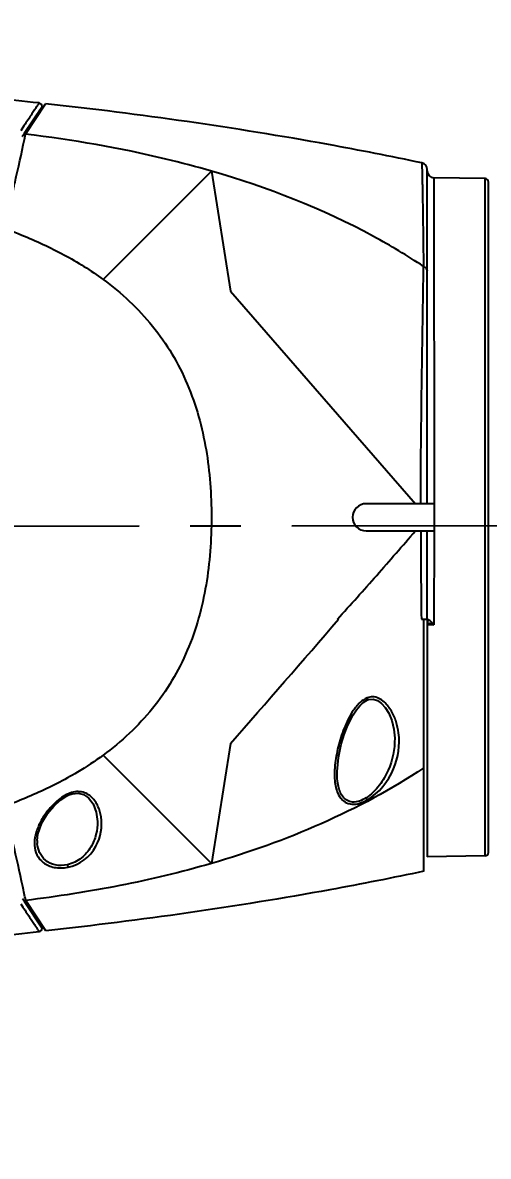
# Model space of a CAD drawing. Header units: millimetres. Extents: x 5828 to 6704, y 123 to 421.
# Drawn here: x 6572.29 to 6575.72, y 231.55 to 239.89 of the extents above; entities that cross this region are included whole.
import ezdxf

# ---------------------------------------------------------------- set-up
doc = ezdxf.new("R2010")
doc.units = ezdxf.units.MM
doc.linetypes.add('CENTER', pattern=[0.6, 0.375, -0.075, 0.075, -0.075])
for name, color, linetype in [('中心线', 7, 'Continuous'), ('外形图', 7, 'Continuous'), ('尺寸标注', 7, 'Continuous'), ('运动范围', 7, 'Continuous')]:
    doc.layers.add(name, color=color, linetype=linetype)
doc.styles.add('微软雅黑', font='msyh.ttc', dxfattribs={"height": 1.5})
doc.dimstyles.new('尺寸标注_1_20比例', dxfattribs={"dimtxt": 1.5, "dimasz": 1.25, "dimexe": 0.5, "dimexo": 0.4, "dimgap": 0.5, "dimtad": 1, "dimdec": 1, "dimlfac": 20, "dimdsep": 46, "dimtxsty": '微软雅黑', "dimcen": 0.09, "dimadec": 0, "dimazin": 0, "dimtp": 0.01, "dimtm": 0.01, "dimtfac": 1, "dimtdec": 1, "dimtofl": 0, "dimtmove": 0, "dimatfit": 3, "dimfxl": 1, "dimtolj": 1, "dimarcsym": 0})

# ---------------------------------------------------------------- blocks, each defined once
blk = doc.blocks.new('*D1116')
at = {"layer": 'Defpoints', "color": 0}
for p in [(6584.311, 246.3126), (6624.6766, 244.0809), (6580.2667, 236.2503), (6631.9232, 236.2503), (6532.269, 236.1435)]:
    blk.add_point(p, dxfattribs=at)
at = {"layer": '尺寸标注', "color": 0, "lineweight": -2}
blk.add_arc((6579.9508, 236.1946), 11.0175, 16.50404, 173.55736, dxfattribs=at)
at = {"layer": '尺寸标注', "color": 0}
for points in [[(6590.3116, 239.2767), (6590.7172, 239.3722), (6590.8009, 238.1077)], [(6568.7949, 237.4424), (6569.2109, 237.4192), (6568.9333, 236.1828)]]:
    blk.add_solid(points, dxfattribs=at)
at = {"layer": '尺寸标注', "color": 0, "insert": (6578.8726, 248.4438), "char_height": 1.5, "attachment_point": 5, "rotation": 5.0307, "style": '微软雅黑'}
blk.add_mtext('\\A1;-\\A1;170%%d', dxfattribs=at)
blk = doc.blocks.new('*D1117')
at = {"layer": 'Defpoints', "color": 0}
for p in [(6580.2667, 236.2503), (6631.9232, 236.2503), (6532.269, 236.1435), (6624.6766, 228.4196), (6574.1823, 226.4549)]:
    blk.add_point(p, dxfattribs=at)
at = {"layer": '尺寸标注', "color": 0, "lineweight": -2}
blk.add_arc((6580.5787, 236.1952), 11.6528, 186.21047, 343.85092, dxfattribs=at)
at = {"layer": '尺寸标注', "color": 0}
for points in [[(6569.2023, 234.946), (6568.7862, 234.9232), (6568.9259, 236.1828)], [(6591.9747, 232.907), (6591.5688, 233.0013), (6592.0545, 234.1718)]]:
    blk.add_solid(points, dxfattribs=at)
at = {"layer": '尺寸标注', "color": 0, "insert": (6579.6801, 225.8605), "char_height": 1.5, "attachment_point": 5, "rotation": 355.0307, "style": '微软雅黑'}
blk.add_mtext('\\A1;+\\A1;170%%d', dxfattribs=at)

msp = doc.modelspace()

# ---------------------------------------------------------------- linework, layer by layer
at = {"layer": '中心线', "linetype": 'CENTER', "ltscale": 5}
msp.add_line((6532.269, 236.1435), (6631.9232, 236.2503), dxfattribs=at)
at = {"layer": '外形图', "color": 7, "linetype": 'Continuous'}
for p, q in [((6572.2977, 239.0765), (6572.4294, 239.2749)), ((6572.307, 239.0704), (6572.455, 239.2946)), ((6572.4024, 239.2344), (6572.4294, 239.2749)), ((6572.4294, 239.2559), (6572.4294, 239.2749)), ((6572.2822, 239.0532), (6572.2987, 239.0781)), ((6573.6768, 238.7982), (6572.8794, 238.0009)), ((6573.6768, 238.7982), (6573.8167, 237.9149)), ((6575.2667, 236.3502), (6575.2667, 238.8097)), ((6575.3158, 238.7494), (6575.3169, 236.3503)), ((6575.6921, 238.7428), (6575.3158, 238.7494)), ((6575.6921, 233.7577), (6575.6921, 238.7428)), ((6575.7167, 233.7827), (6575.7167, 238.7178)), ((6573.8167, 237.9149), (6575.1795, 236.3503)), ((6575.3168, 236.3503), (6574.8167, 236.3503)), ((6574.8167, 236.1503), (6575.3168, 236.1503)), ((6575.267, 235.5003), (6575.2667, 236.1503)), ((6575.3169, 236.1502), (6575.3158, 235.4583)), ((6574.6136, 235.5002), (6574.6045, 235.5002)), ((6575.2235, 235.5003), (6575.2669, 235.5003)), ((6575.2417, 233.6451), (6575.2417, 235.5003)), ((6575.2667, 235.5004), (6575.2667, 233.7503)), ((6575.3158, 235.4582), (6575.2667, 235.4582)), ((6573.8167, 234.5856), (6573.6768, 233.7023)), ((6575.0267, 234.6248), (6575.0267, 234.6241)), ((6573.6768, 233.7023), (6572.8794, 234.4997)), ((6574.6023, 234.3781), (6574.6023, 234.3783)), ((6572.8374, 234.0123), (6572.8374, 234.0121)), ((6572.3935, 233.8721), (6572.3935, 233.8722)), ((6575.6921, 233.7577), (6575.2667, 233.7503)), ((6572.2994, 233.4215), (6572.2862, 233.4413)), ((6572.3461, 233.3509), (6572.2981, 233.4233)), ((6572.4294, 233.2256), (6572.2994, 233.4215)), ((6572.4567, 233.2062), (6572.3087, 233.4304)), ((6572.4294, 233.2474), (6572.4294, 233.2256)), ((6572.4294, 233.2256), (6572.4294, 233.2256))]:
    msp.add_line(p, q, dxfattribs=at)
for points in [[(6574.6023, 234.3783), (6574.6123, 234.4827), (6574.6334, 234.5798), (6574.655, 234.6505), (6574.6765, 234.707), (6574.6986, 234.7555), (6574.7212, 234.7972), (6574.7446, 234.8331), (6574.7691, 234.8634), (6574.7952, 234.8879), (6574.8262, 234.9065)], [(6574.8262, 234.9065), (6574.8352, 234.9097), (6574.869, 234.9126), (6574.9009, 234.9019), (6574.9299, 234.8806), (6574.9572, 234.8498), (6574.9831, 234.8074), (6575.0049, 234.7551), (6575.0208, 234.6907), (6575.0267, 234.6241)], [(6572.3935, 233.8722), (6572.3987, 233.9171), (6572.4284, 234.0009), (6572.47, 234.07), (6572.5157, 234.1252), (6572.5632, 234.1683), (6572.6113, 234.1992), (6572.6264, 234.2063)], [(6572.6264, 234.2063), (6572.65, 234.2145), (6572.6942, 234.2199), (6572.7353, 234.2101), (6572.7722, 234.1847), (6572.8049, 234.1412), (6572.8285, 234.0803), (6572.8374, 234.012)]]:
    msp.add_lwpolyline(points, dxfattribs=at)
for centre, radius, start, end in [((6568.631, 204.5349), 34.9694, 83.80103, 84.36176), ((6572.4044, 239.2749), 0.025, 0.00107, 83.79842), ((6575.2167, 238.8098), 0.05, 359.98218, 78.11158), ((6575.3167, 238.7994), 0.05, 180, 269), ((6575.6917, 238.7178), 0.025, 0, 89), ((6574.8167, 236.2503), 0.1, 90, 270), ((6580.2938, 236.2503), 4.9768, 178.84859, 181.15126), ((6625.8518, 236.2021), 50.6331, 180.05865, 180.7942), ((6485.3112, 312.5056), 117.9183, 318.639416, 319.228847), ((6574.9705, 234.6165), 0.3384, 116.257, 116.67098), ((6574.8837, 234.7473), 0.1839, 109.19566, 110.01787), ((6575.2746, 234.3552), 0.6913, 175.6227, 178.08553), ((6576.455, 235.1187), 1.8855, 209.66361, 210.20621), ((6572.6546, 233.8458), 0.2821, 168.74102, 174.45849), ((6572.6181, 233.8494), 0.2453, 174.48819, 179.54928), ((6572.5945, 233.8497), 0.2218, 179.57079, 183.92318), ((6572.638, 233.8677), 0.2446, 178.95131, 184.13465), ((6575.6917, 233.7827), 0.025, 271, 0), ((6576.9934, 234.5907), 4.4679, 191.59467, 191.82928), ((6568.631, 267.9656), 34.9694, 275.63823, 276.19897)]:
    msp.add_arc(centre, radius, start, end, dxfattribs=at)
for points, knots in [([(6572.4071, 239.2998), (6572.4067, 239.2998), (6572.406, 239.2982), (6572.4043, 239.2963), (6572.4018, 239.2919), (6572.3982, 239.2864), (6572.3934, 239.2791), (6572.3849, 239.2662), (6572.3716, 239.2462), (6572.3525, 239.2173), (6572.3295, 239.1822), (6572.3024, 239.141), (6572.2831, 239.1114), (6572.2728, 239.0957)], [0, 0, 0, 0, 0.004451, 0.016358, 0.035965, 0.063439, 0.09892, 0.142395, 0.253004, 0.394632, 0.566713, 0.768697, 1, 1, 1, 1]), ([(6575.227, 238.8587), (6574.9981, 238.9069), (6574.0799, 239.0869), (6573.1524, 239.2178), (6572.455, 239.2946)], [0, 0, 0, 0, 0.250065, 1, 1, 1, 1]), ([(6572.215, 238.6503), (6572.2232, 238.6865), (6572.2549, 238.8263), (6572.2859, 238.9663), (6572.307, 239.0704)], [0, 0, 0, 0, 0.25885, 1, 1, 1, 1]), ([(6573.6768, 238.7982), (6573.5657, 238.8304), (6573.1151, 238.9491), (6572.6546, 239.0283), (6572.307, 239.0704)], [0, 0, 0, 0, 0.248343, 1, 1, 1, 1]), ([(6575.227, 238.8587), (6575.2267, 238.8587), (6575.2274, 238.8569), (6575.2268, 238.8553), (6575.2273, 238.8511), (6575.2273, 238.8458), (6575.2275, 238.8388), (6575.2277, 238.8264), (6575.2282, 238.807), (6575.2288, 238.7793), (6575.2295, 238.7454), (6575.2303, 238.7056), (6575.2311, 238.6599), (6575.232, 238.6083), (6575.2334, 238.5283), (6575.2352, 238.4147), (6575.2371, 238.2629), (6575.2382, 238.1548), (6575.2388, 238.0975)], [0, 0, 0, 0, 0.001011, 0.004061, 0.009151, 0.016281, 0.025448, 0.036649, 0.06513, 0.10167, 0.146165, 0.19851, 0.258627, 0.326432, 0.401744, 0.574088, 0.774173, 1, 1, 1, 1]), ([(6575.2388, 238.0975), (6575.1194, 238.1764), (6574.6275, 238.4695), (6574.0886, 238.6787), (6573.6768, 238.7982)], [0, 0, 0, 0, 0.250265, 1, 1, 1, 1]), ([(6572.0667, 238.4073), (6572.1386, 238.3828), (6572.317, 238.3165), (6572.5935, 238.1893), (6572.7876, 238.0682), (6572.8793, 238.0009)], [0, 0, 0, 0, 0.250164, 0.625661, 1, 1, 1, 1]), ([(6575.2187, 236.3503), (6575.2186, 236.511), (6575.2225, 237.0934), (6575.2342, 237.6758), (6575.2388, 238.0975)], [0, 0, 0, 0, 0.27594, 1, 1, 1, 1]), ([(6575.2388, 238.0975), (6575.2427, 238.0954), (6575.2499, 238.091), (6575.2617, 238.0816), (6575.2667, 238.0709), (6575.2667, 238.0642)], [0, 0, 0, 0, 0.294495, 0.555655, 1, 1, 1, 1]), ([(6572.8793, 238.0009), (6573.0136, 237.9023), (6573.1993, 237.7297), (6573.3907, 237.4556), (6573.5418, 237.1571), (6573.6537, 236.7513), (6573.6768, 236.4173), (6573.6767, 236.2506)], [0, 0, 0, 0, 0.249757, 0.374923, 0.500096, 0.750006, 1, 1, 1, 1]), ([(6573.6767, 236.2506), (6573.6768, 236.0839), (6573.6538, 235.7497), (6573.542, 235.3438), (6573.3909, 235.0452), (6573.1994, 234.771), (6573.0136, 234.5982), (6572.8793, 234.4997)], [0, 0, 0, 0, 0.249994, 0.499904, 0.625077, 0.750243, 1, 1, 1, 1]), ([(6574.6045, 235.5002), (6574.6532, 235.5536), (6574.7507, 235.6603), (6574.8945, 235.8227), (6575.0369, 235.9866), (6575.1322, 236.0956), (6575.1797, 236.1503)], [0, 0, 0, 0, 0.249699, 0.499551, 0.749669, 1, 1, 1, 1]), ([(6575.2667, 235.5), (6575.2667, 235.4994), (6575.2687, 235.4981), (6575.2702, 235.4975), (6575.2715, 235.4971)], [0, 0, 0, 0, 0.316043, 1, 1, 1, 1]), ([(6575.3158, 235.4582), (6575.3103, 235.4646), (6575.2998, 235.4763), (6575.2885, 235.4874), (6575.2826, 235.4917)], [0, 0, 0, 0, 0.533248, 1, 1, 1, 1]), ([(6575.2817, 235.4698), (6575.2846, 235.469), (6575.296, 235.4655), (6575.3073, 235.4614), (6575.3158, 235.4582)], [0, 0, 0, 0, 0.244642, 1, 1, 1, 1]), ([(6574.8186, 234.919), (6574.8071, 234.9132), (6574.7846, 234.9003), (6574.7565, 234.8738), (6574.7326, 234.8443), (6574.7046, 234.8029), (6574.6756, 234.7483), (6574.6381, 234.659), (6574.6042, 234.546), (6574.5888, 234.4535), (6574.5853, 234.4079)], [0, 0, 0, 0, 0.066805, 0.132873, 0.198338, 0.263143, 0.391221, 0.517365, 0.763575, 1, 1, 1, 1]), ([(6574.8208, 234.9201), (6574.8216, 234.9181), (6574.8229, 234.9146), (6574.8251, 234.9102), (6574.8253, 234.9079), (6574.8264, 234.9067), (6574.8262, 234.9065)], [0, 0, 0, 0, 0.449379, 0.770626, 0.94794, 1, 1, 1, 1]), ([(6575.0558, 234.6628), (6575.0521, 234.6903), (6575.0399, 234.7455), (6575.0118, 234.8111), (6574.9798, 234.8595), (6574.9494, 234.893), (6574.9111, 234.9201), (6574.8794, 234.9287), (6574.8633, 234.9286)], [0, 0, 0, 0, 0.236983, 0.479214, 0.603633, 0.731019, 0.862674, 1, 1, 1, 1]), ([(6574.8256, 234.1701), (6574.9112, 234.221), (6575.0386, 234.3793), (6575.0673, 234.5746), (6575.0558, 234.6628)], [0, 0, 0, 0, 0.528292, 1, 1, 1, 1]), ([(6575.0267, 234.6241), (6575.028, 234.544), (6575.0022, 234.4186), (6574.9176, 234.2732), (6574.8544, 234.2096), (6574.8167, 234.1856)], [0, 0, 0, 0, 0.478392, 0.733458, 1, 1, 1, 1]), ([(6572.8793, 234.4997), (6572.8182, 234.4548), (6572.6595, 234.35), (6572.3877, 234.2122), (6572.1747, 234.13), (6572.0667, 234.0932)], [0, 0, 0, 0, 0.249584, 0.624663, 1, 1, 1, 1]), ([(6575.2417, 234.4067), (6575.0029, 234.2478), (6574.4947, 233.9748), (6573.9524, 233.7822), (6573.6768, 233.7023)], [0, 0, 0, 0, 0.499792, 1, 1, 1, 1]), ([(6574.5837, 234.3783), (6574.5826, 234.344), (6574.5847, 234.2928), (6574.6018, 234.2282), (6574.624, 234.185), (6574.6605, 234.1504), (6574.7127, 234.1352), (6574.7708, 234.1431), (6574.8073, 234.1604), (6574.8256, 234.1701)], [0, 0, 0, 0, 0.245867, 0.362893, 0.476298, 0.589813, 0.712786, 0.851796, 1, 1, 1, 1]), ([(6574.8167, 234.1856), (6574.8012, 234.1758), (6574.7694, 234.1596), (6574.7185, 234.1503), (6574.6718, 234.1641), (6574.6396, 234.1963), (6574.6198, 234.2367), (6574.6041, 234.2975), (6574.6018, 234.3457), (6574.6023, 234.3781)], [0, 0, 0, 0, 0.143793, 0.277433, 0.396389, 0.50929, 0.62485, 0.745445, 1, 1, 1, 1]), ([(6572.8634, 234.0465), (6572.8592, 234.0722), (6572.8446, 234.1236), (6572.8076, 234.1814), (6572.7629, 234.2161), (6572.7195, 234.2318), (6572.6702, 234.2322), (6572.6387, 234.221), (6572.6228, 234.2152)], [0, 0, 0, 0, 0.226529, 0.459121, 0.581837, 0.712319, 0.852814, 1, 1, 1, 1]), ([(6572.6228, 234.2152), (6572.6053, 234.2069), (6572.5715, 234.1886), (6572.5276, 234.1526), (6572.4893, 234.1133), (6572.4464, 234.0594), (6572.4049, 233.99), (6572.3837, 233.9301), (6572.378, 233.9008)], [0, 0, 0, 0, 0.14137, 0.279337, 0.412801, 0.54124, 0.781827, 1, 1, 1, 1]), ([(6572.6228, 234.2152), (6572.6233, 234.2139), (6572.6242, 234.2116), (6572.6256, 234.2088), (6572.6259, 234.2072), (6572.6265, 234.2064), (6572.6264, 234.2063)], [0, 0, 0, 0, 0.446733, 0.763823, 0.94384, 1, 1, 1, 1]), ([(6572.8374, 234.012), (6572.838, 233.9797), (6572.8306, 233.9136), (6572.7923, 233.8188), (6572.7221, 233.7359), (6572.6539, 233.7012), (6572.6167, 233.6928)], [0, 0, 0, 0, 0.232869, 0.471687, 0.725458, 1, 1, 1, 1]), ([(6572.6204, 233.6748), (6572.7047, 233.6894), (6572.8492, 233.8045), (6572.8752, 233.9738), (6572.8634, 234.0465)], [0, 0, 0, 0, 0.537583, 1, 1, 1, 1]), ([(6572.3087, 233.4304), (6572.3018, 233.4645), (6572.2726, 233.6047), (6572.2406, 233.7444), (6572.2168, 233.8503)], [0, 0, 0, 0, 0.242909, 1, 1, 1, 1]), ([(6572.3732, 233.8345), (6572.3749, 233.811), (6572.3865, 233.7626), (6572.4381, 233.7009), (6572.5221, 233.666), (6572.5871, 233.668), (6572.6204, 233.6748)], [0, 0, 0, 0, 0.211343, 0.43336, 0.695105, 1, 1, 1, 1]), ([(6572.6167, 233.6928), (6572.5869, 233.686), (6572.5276, 233.6842), (6572.4517, 233.7198), (6572.4063, 233.7805), (6572.3958, 233.827), (6572.3941, 233.85)], [0, 0, 0, 0, 0.294194, 0.550843, 0.777746, 1, 1, 1, 1]), ([(6573.6767, 233.7024), (6573.4545, 233.638), (6573.0013, 233.5295), (6572.5409, 233.4585), (6572.3087, 233.4304)], [0, 0, 0, 0, 0.497304, 1, 1, 1, 1]), ([(6575.2417, 233.645), (6575.0117, 233.5963), (6574.0892, 233.415), (6573.1574, 233.2833), (6572.4567, 233.2062)], [0, 0, 0, 0, 0.250068, 1, 1, 1, 1]), ([(6572.2725, 233.4052), (6572.283, 233.3895), (6572.3022, 233.3598), (6572.3293, 233.3184), (6572.3525, 233.2834), (6572.3716, 233.2545), (6572.3848, 233.2343), (6572.3933, 233.2215), (6572.3982, 233.2141), (6572.4017, 233.2087), (6572.405, 233.2042), (6572.4055, 233.2026), (6572.4074, 233.2006), (6572.4071, 233.2007)], [0, 0, 0, 0, 0.2315, 0.433366, 0.605596, 0.747129, 0.857568, 0.901046, 0.936657, 0.964369, 0.984166, 0.996044, 1, 1, 1, 1]), ([(6572.4071, 233.2008), (6572.413, 233.2014), (6572.4248, 233.2073), (6572.4294, 233.2197), (6572.4294, 233.2256)], [0, 0, 0, 0, 0.500002, 1, 1, 1, 1])]:
    msp.add_open_spline(points, degree=3, knots=knots, dxfattribs=at)
for points in [[(6575.2702, 235.4855), (6575.2692, 235.4839), (6575.268, 235.4824), (6575.2667, 235.4811)], [(6575.2741, 235.4964), (6575.2736, 235.4925), (6575.2722, 235.4888), (6575.2702, 235.4855)], [(6575.2715, 235.4971), (6575.2723, 235.4968), (6575.2732, 235.4966), (6575.2741, 235.4964)], [(6575.2777, 235.4949), (6575.2766, 235.4955), (6575.2754, 235.496), (6575.2741, 235.4964)], [(6575.2826, 235.4917), (6575.2811, 235.4929), (6575.2794, 235.494), (6575.2777, 235.4949)], [(6575.2667, 235.4736), (6575.2718, 235.4726), (6575.2768, 235.4712), (6575.2817, 235.4698)], [(6574.8633, 234.9286), (6574.8497, 234.9286), (6574.8361, 234.9254), (6574.8233, 234.921)]]:
    msp.add_open_spline(points, degree=3, dxfattribs=at)
at = {"layer": '运动范围'}
msp.add_arc((6580.2667, 236.2503), 45.095, 10, 350, dxfattribs=at)

# ---------------------------------------------------------------- dimensions: what is measured, and where the dimension line sits
at = {"layer": '尺寸标注'}
for base, line2, text, picture, middle in [((6584.311, 246.3126), ((6580.2667, 236.2503), (6624.6766, 244.0809)), '\\A1;-<>', '*D1116', (6578.8726, 248.4438)), ((6574.1823, 226.4549), ((6624.6766, 228.4196), (6580.2667, 236.2503)), '\\A1;+<>', '*D1117', (6579.6801, 225.8605))]:
    dim = msp.add_angular_dim_2l(base=base, line1=((6532.269, 236.1435), (6631.9232, 236.2503)), line2=line2, text=text, dimstyle='尺寸标注_1_20比例', override={"dimtxsty": '微软雅黑'}, dxfattribs=at)
    dim.commit()
    dim.dimension.update_dxf_attribs({"geometry": picture, "text_midpoint": middle})

doc.saveas('drawing.dxf')
